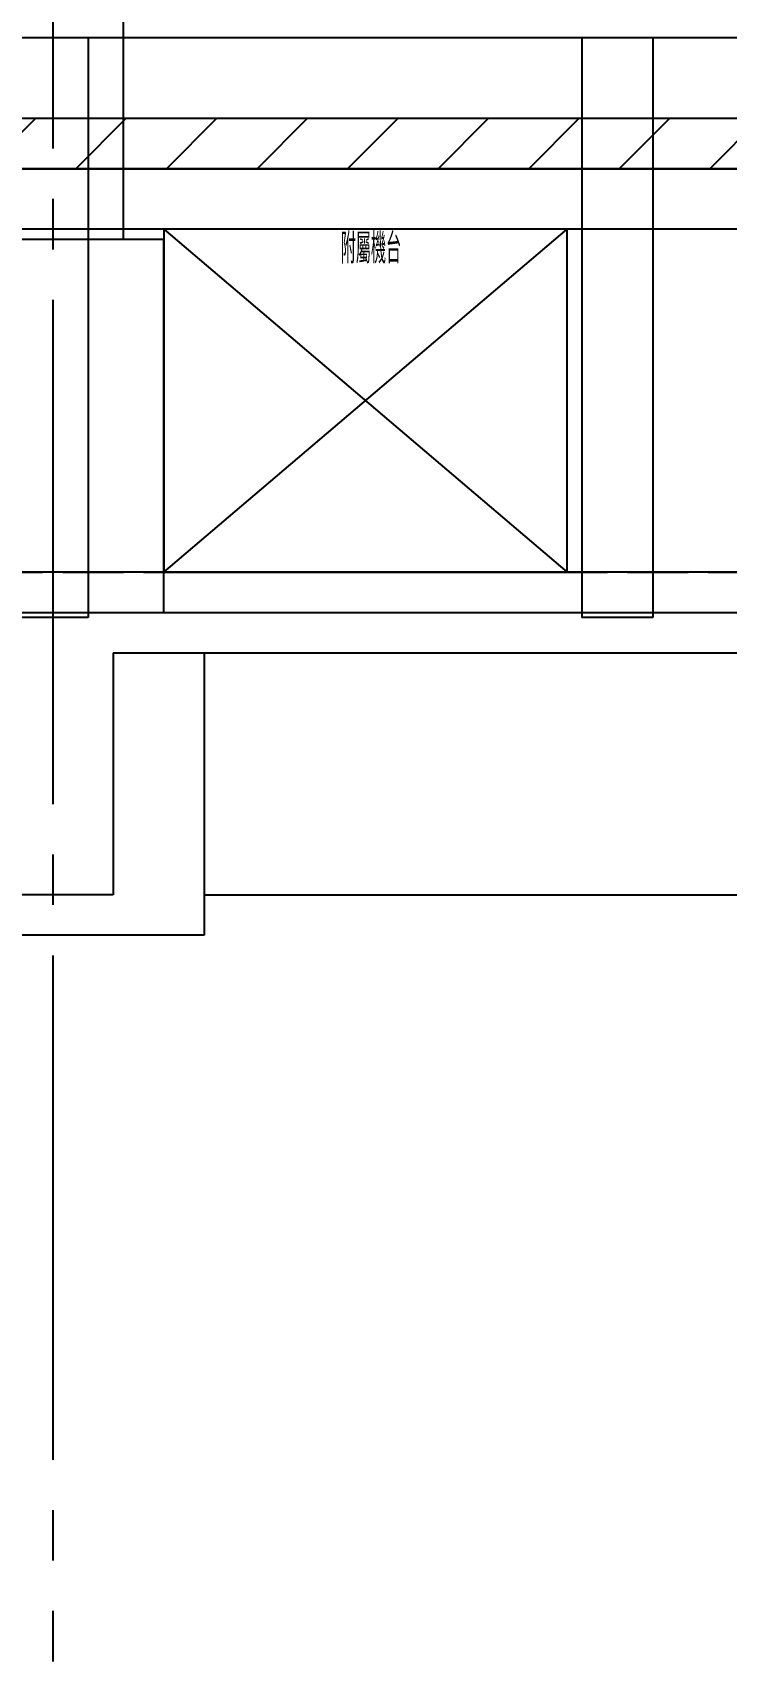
# Model space of a CAD drawing. Extents: x -3080 to 28500, y -1326 to 31609.
# Drawn here: x 16790 to 17134, y 25781 to 26588 of the extents above; entities that cross this region are included whole.
import ezdxf
from ezdxf.enums import TextEntityAlignment as Align
from ezdxf.xclip import XClip

# ---------------------------------------------------------------- set-up
doc = ezdxf.new("R2010")
doc.units = 0
doc.header["$LTSCALE"] = 100
doc.header["$XCLIPFRAME"] = 2
doc.linetypes.add('188K-SM-07-F10-MECH-CR PIPE-Y2257103$0$X-S-FAB_SL ALL$0$COL-CEN-LIN', pattern=[3.25, 2.5, -0.25, 0.25, -0.25])
doc.linetypes.add('188K-SM-07-F10-MECH-CR PIPE-Y2257103$0$X-S-FAB_SL ALL$0$HIDDEN', pattern=[0.4, 0.3, -0.1])
for name, color, linetype in [('0-xref', 8, 'Continuous'), ('188K-SM-07-F10-MECH-CR PIPE-Y2257103$0$0-FIRE', 1, 'Continuous'), ('188K-SM-07-F10-MECH-CR PIPE-Y2257103$0$0-hookupzoom', 4, 'Continuous'), ('188K-SM-07-F10-MECH-CR PIPE-Y2257103$0$X-S-FAB_SL ALL$0$ASP_1', 1, 'Continuous'), ('188K-SM-07-F10-MECH-CR PIPE-Y2257103$0$X-S-FAB_SL ALL$0$ASP_8', 8, 'Continuous'), ('188K-SM-07-F10-MECH-CR PIPE-Y2257103$0$X-S-FAB_SL ALL$0$BEAM-S', 2, 'Continuous'), ('188K-SM-07-F10-MECH-CR PIPE-Y2257103$0$X-S-FAB_SL ALL$0$CCL', 15, '188K-SM-07-F10-MECH-CR PIPE-Y2257103$0$X-S-FAB_SL ALL$0$COL-CEN-LIN'), ('188K-SM-07-F10-MECH-CR PIPE-Y2257103$0$X-S-FAB_SL ALL$0$HID', 5, '188K-SM-07-F10-MECH-CR PIPE-Y2257103$0$X-S-FAB_SL ALL$0$HIDDEN')]:
    doc.layers.add(name, color=color, linetype=linetype)
doc.styles.add('188K-SM-07-F10-MECH-CR PIPE-Y2257103$0$XCL-SEC 7-HVAC-PIPING-P-T13007$0$LK-TXT2-E', font='romans.shx', dxfattribs={"width": 0.8, "bigfont": 'chineset.shx'})

# ---------------------------------------------------------------- blocks, each defined once
blk = doc.blocks.new('188K-SM-07-F10-MECH-CR PIPE-Y2257103$0$X-S-FAB_SL ALL$0$A$Ceb448ab1')
at = {"layer": '188K-SM-07-F10-MECH-CR PIPE-Y2257103$0$X-S-FAB_SL ALL$0$CCL'}
blk.add_line((16800, 3600), (16800, 0), dxfattribs=at)
blk = doc.blocks.new('*U1541')
at = {"color": 241}
blk.add_lwpolyline([(17.5, 50), (-17.5, 50), (-17.5, 337.5), (17.5, 337.5)], close=True, dxfattribs=at)
blk = doc.blocks.new('188K-SM-07-F10-MECH-CR PIPE-Y2257103$0$X-S-FAB_SL ALL')
at = {"color": 241}
for p, q in [((-2628.521, -72748.977), (19076.479, -72748.977)), ((-2628.521, -72788.977), (19076.479, -72788.977))]:
    blk.add_line(p, q, dxfattribs=at)
at = {"layer": '188K-SM-07-F10-MECH-CR PIPE-Y2257103$0$X-S-FAB_SL ALL$0$ASP_1'}
for p, q in [((12198.979, -73033.977), (19076.479, -73033.977)), ((12356.479, -73053.977), (13136.479, -73053.977)), ((12356.479, -73053.977), (12356.479, -73173.977)), ((12356.479, -73173.977), (12296.479, -73173.977))]:
    blk.add_line(p, q, dxfattribs=at)
at = {"layer": '188K-SM-07-F10-MECH-CR PIPE-Y2257103$0$X-S-FAB_SL ALL$0$ASP_8'}
for p, q in [((12361.479, -72848.977), (12361.479, -71981.477)), ((12381.479, -72848.977), (12271.479, -72848.977)), ((12381.479, -73033.977), (12381.479, -72848.977)), ((12401.479, -73053.977), (12401.479, -73193.977)), ((12401.479, -73173.977), (12981.479, -73173.977)), ((12401.479, -73193.977), (12251.479, -73193.977))]:
    blk.add_line(p, q, dxfattribs=at)
at = {"layer": '188K-SM-07-F10-MECH-CR PIPE-Y2257103$0$X-S-FAB_SL ALL$0$HID'}
blk.add_line((-2628.521, -73013.977), (19076.479, -73013.977), dxfattribs=at)
at = {"layer": '188K-SM-07-F10-MECH-CR PIPE-Y2257103$0$X-S-FAB_SL ALL$0$BEAM-S'}
for p in [(12326.479, -73086.477), (12606.479, -73086.477)]:
    blk.add_blockref('*U1541', p, dxfattribs=at)
at = {"layer": '188K-SM-07-F10-MECH-CR PIPE-Y2257103$0$X-S-FAB_SL ALL$0$CCL'}
blk.add_blockref('188K-SM-07-F10-MECH-CR PIPE-Y2257103$0$X-S-FAB_SL ALL$0$A$Ceb448ab1', (-4473.521, -73553.977), dxfattribs=at)
blk = doc.blocks.new('188K-SM-07-F10-MECH-CR PIPE-Y2257103')
at = {"layer": '188K-SM-07-F10-MECH-CR PIPE-Y2257103$0$0-FIRE'}
h = blk.add_hatch(dxfattribs=at)
h.set_pattern_fill('ANSI31', color=256, scale=10)
h.set_pattern_definition([(45, (0, 99332.263), (-22.45064, 22.45064), [])])
h.paths.add_polyline_path([(23550, 26520.786), (1845, 26520.786), (1845, 26545.786), (23550, 26545.786)])
blk.add_line((23502.5, 26320.786), (1845, 26320.786))
blk.add_lwpolyline([(23550, 26520.786), (1845, 26520.786), (1845, 26545.786), (23550, 26545.786)], close=True, dxfattribs=at)
at = {"layer": '188K-SM-07-F10-MECH-CR PIPE-Y2257103$0$0-hookupzoom'}
blk.add_lwpolyline([(23550, 26490.786), (1845, 26490.786), (1845, 26520.786), (23550, 26520.786)], close=True, dxfattribs=at)
ref = blk.add_blockref('188K-SM-07-F10-MECH-CR PIPE-Y2257103$0$X-S-FAB_SL ALL', (4473.521, 99334.763))
XClip(ref).set_block_clipping_path([(-7553.4648570136, -75341.9369645483), (24026.2025623869, -67725.7696244382)])
for p, q in [((16855, 26490.786), (17055, 26320.786)), ((16855, 26320.786), (17055, 26490.786))]:
    blk.add_line(p, q, dxfattribs=at)
blk.add_lwpolyline([(16855, 26320.786), (17055, 26320.786), (17055, 26490.786), (16855, 26490.786)], close=True, dxfattribs=at)
at = {"layer": '188K-SM-07-F10-MECH-CR PIPE-Y2257103$0$0-hookupzoom', "style": '188K-SM-07-F10-MECH-CR PIPE-Y2257103$0$XCL-SEC 7-HVAC-PIPING-P-T13007$0$LK-TXT2-E', "width": 0.5}
blk.add_text('附屬機台', height=15, dxfattribs=at).set_placement((16942.762, 26481.297, 0), align=Align.MIDDLE_LEFT)

msp = doc.modelspace()

# ---------------------------------------------------------------- block references
at = {"layer": '0-xref'}
msp.add_blockref('188K-SM-07-F10-MECH-CR PIPE-Y2257103', (0, 0), dxfattribs=at)

doc.saveas('drawing.dxf')
